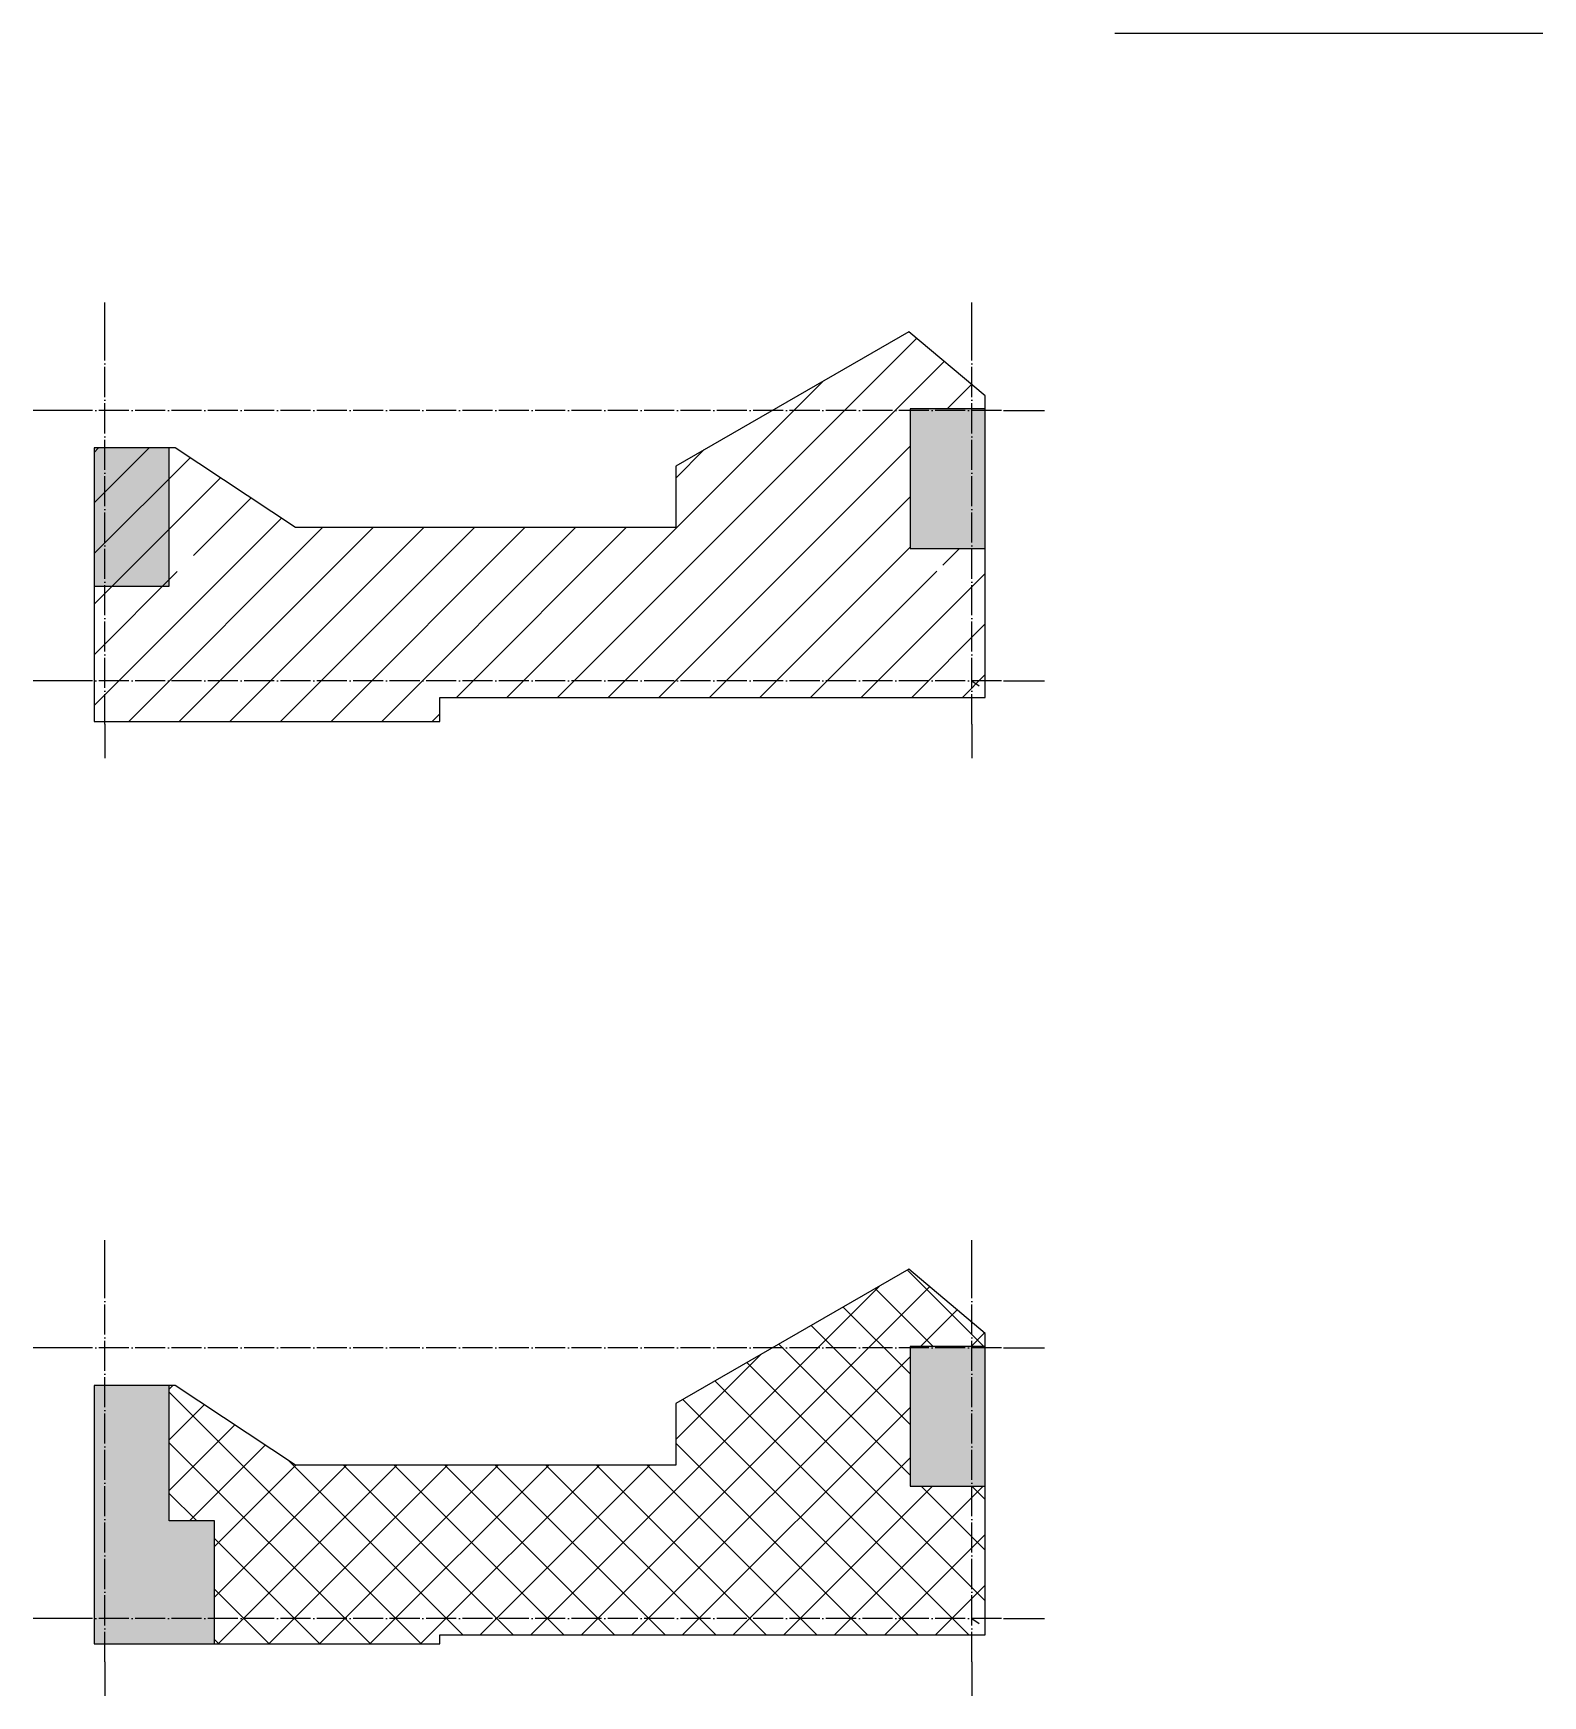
# Model space of a CAD drawing. Extents: x -777745 to 647905, y -207485 to 303235.
# Drawn here: x 312652 to 413110, y -5151 to 105505 of the extents above; entities that cross this region are included whole.
import ezdxf

# ---------------------------------------------------------------- set-up
doc = ezdxf.new("R2010")
doc.units = 0
doc.header["$LTSCALE"] = 1000
doc.linetypes.add('X-104 13#平面$0$DOTE', pattern=[2.42, 2, -0.2, 0.02, -0.2])
doc.layers.get('0').update_dxf_attribs({"linetype": 'CONTINUOUS'})
for name, color, linetype in [('00-防烟分区', 4, 'CONTINUOUS'), ('X-104 13#平面$0$01-标注_轴线坐标', 132, 'CONTINUOUS'), ('X-104 13#平面$0$05-填充_天正', 26, 'CONTINUOUS'), ('X-104 13#平面$0$A_AXIS-轴线', 36, 'X-104 13#平面$0$DOTE'), ('X-104 13#平面$0$A_STR-砌块墙', 121, 'CONTINUOUS')]:
    doc.layers.add(name, color=color, linetype=linetype)

# ---------------------------------------------------------------- blocks, each defined once
blk = doc.blocks.new('X-104 13#平面')
at = {"layer": 'X-104 13#平面$0$05-填充_天正'}
h = blk.add_hatch(dxfattribs=at)
h.set_pattern_fill('ANSI31', color=256, scale=1500)
h.set_pattern_definition([(45, (0, 0), (-1683.798, 1683.798), [])])
h.paths.add_polyline_path([(-76600, 80500), (-71600, 80500), (-71600, 81360), (-76695, 85635), (-92200, 76700), (-92200, 72600), (-117500, 72600), (-125507, 77900), (-130900, 77900), (-130900, 59700), (-107900, 59700), (-107900, 61300), (-71600, 61300), (-71600, 71200), (-75525, 71200), (-74025, 69700), (-77025, 69700), (-75525, 71200), (-76600, 71200)])
h.paths.add_polyline_path([(-124300, 71600), (-124300, 68600), (-125800, 70100)], flags=16)
h = blk.add_hatch(color=256, dxfattribs=at)
h.paths.add_polyline_path([(-76600, 80500), (-76600, 71200), (-71600, 71200), (-71600, 80500)])
h.paths.add_polyline_path([(-125900, 77900), (-130900, 77900), (-130900, 68700), (-125900, 68700)])
h = blk.add_hatch(dxfattribs=at)
h.set_pattern_fill('ANSI37', color=256, scale=1500)
h.set_pattern_definition([(45, (0, 0), (-1683.8, 1683.8), []), (135, (0, 0), (-1683.8, -1683.8), [])])
h.paths.add_polyline_path([(-76600, 18100), (-71600, 18100), (-71600, 18960), (-76695, 23235), (-92200, 14300), (-92200, 10200), (-117500, 10200), (-125507, 15500), (-125900, 15500), (-125900, 6500), (-122900, 6500), (-122900, -1700), (-107900, -1700), (-107900, -1100), (-71600, -1100), (-71600, 8800), (-76600, 8800)])
h = blk.add_hatch(color=256, dxfattribs=at)
h.paths.add_polyline_path([(-76600, 18100), (-76600, 8800), (-71600, 8800), (-71600, 18100)])
h.paths.add_polyline_path([(-122900, 6500), (-125900, 6500), (-125900, 15500), (-130900, 15500), (-130900, -1700), (-122900, -1700)])
at = {"layer": 'X-104 13#平面$0$01-标注_轴线坐标'}
for p, q in [((-130200, 85085), (-130200, 87581)), ((-72500, 85085), (-72500, 87581)), ((-132114, 80400), (-134956, 80400)), ((-70383, 80400), (-67657, 80400)), ((-132114, 62400), (-134956, 62400)), ((-70383, 62400), (-67657, 62400)), ((-130200, 59513), (-130200, 57249)), ((-72500, 59513), (-72500, 57249)), ((-130200, 22685), (-130200, 25181)), ((-72500, 22685), (-72500, 25181)), ((-132114, 18000), (-134956, 18000)), ((-70383, 18000), (-67657, 18000)), ((-132114, 0), (-134956, 0)), ((-70383, 0), (-67657, 0)), ((-130200, -2887), (-130200, -5151)), ((-72500, -2887), (-72500, -5151))]:
    blk.add_line(p, q, dxfattribs=at)
at = {"layer": 'X-104 13#平面$0$A_AXIS-轴线', "linetype": 'X-104 13#平面$0$DOTE'}
for p, q in [((-130200, 59513), (-130200, 85085)), ((-72500, 59513), (-72500, 85085)), ((-70518, 80400), (-132114, 80400)), ((-70518, 62400), (-132114, 62400)), ((-130200, -2887), (-130200, 22685)), ((-72500, -2887), (-72500, 22685)), ((-70518, 18000), (-132114, 18000)), ((-70518, 0), (-132114, 0))]:
    blk.add_line(p, q, dxfattribs=at)
for points in [[(-72500, 62400), (-72004, 62062)], [(-72500, 0), (-72004, -338)]]:
    blk.add_lwpolyline(points, dxfattribs=at)
at = {"layer": 'X-104 13#平面$0$A_STR-砌块墙'}
for points in [[(-71600, 61300), (-71600, 81360), (-76695, 85635), (-92200, 76700), (-92200, 72600), (-117500, 72600), (-125507, 77900), (-130900, 77900), (-130900, 59700), (-107900, 59700), (-107900, 61300)], [(-76600, 80500), (-76600, 71200), (-71600, 71200), (-71600, 80500)], [(-125900, 77900), (-130900, 77900), (-130900, 68700), (-125900, 68700)], [(-71600, -1100), (-71600, 18960), (-76695, 23235), (-92200, 14300), (-92200, 10200), (-117500, 10200), (-125507, 15500), (-130900, 15500), (-130900, -1700), (-107900, -1700), (-107900, -1100)], [(-76600, 18100), (-76600, 8800), (-71600, 8800), (-71600, 18100)], [(-122900, 6500), (-125900, 6500), (-125900, 15500), (-130900, 15500), (-130900, -1700), (-122900, -1700)]]:
    blk.add_lwpolyline(points, close=True, dxfattribs=at)

msp = doc.modelspace()

# ---------------------------------------------------------------- linework, layer by layer
msp.add_line((384628.4, 105504.6), (413109.9, 105504.6))

# ---------------------------------------------------------------- block references
at = {"layer": '00-防烟分区'}
msp.add_blockref('X-104 13#平面', (447607.7, 0), dxfattribs=at)

doc.saveas('drawing.dxf')
